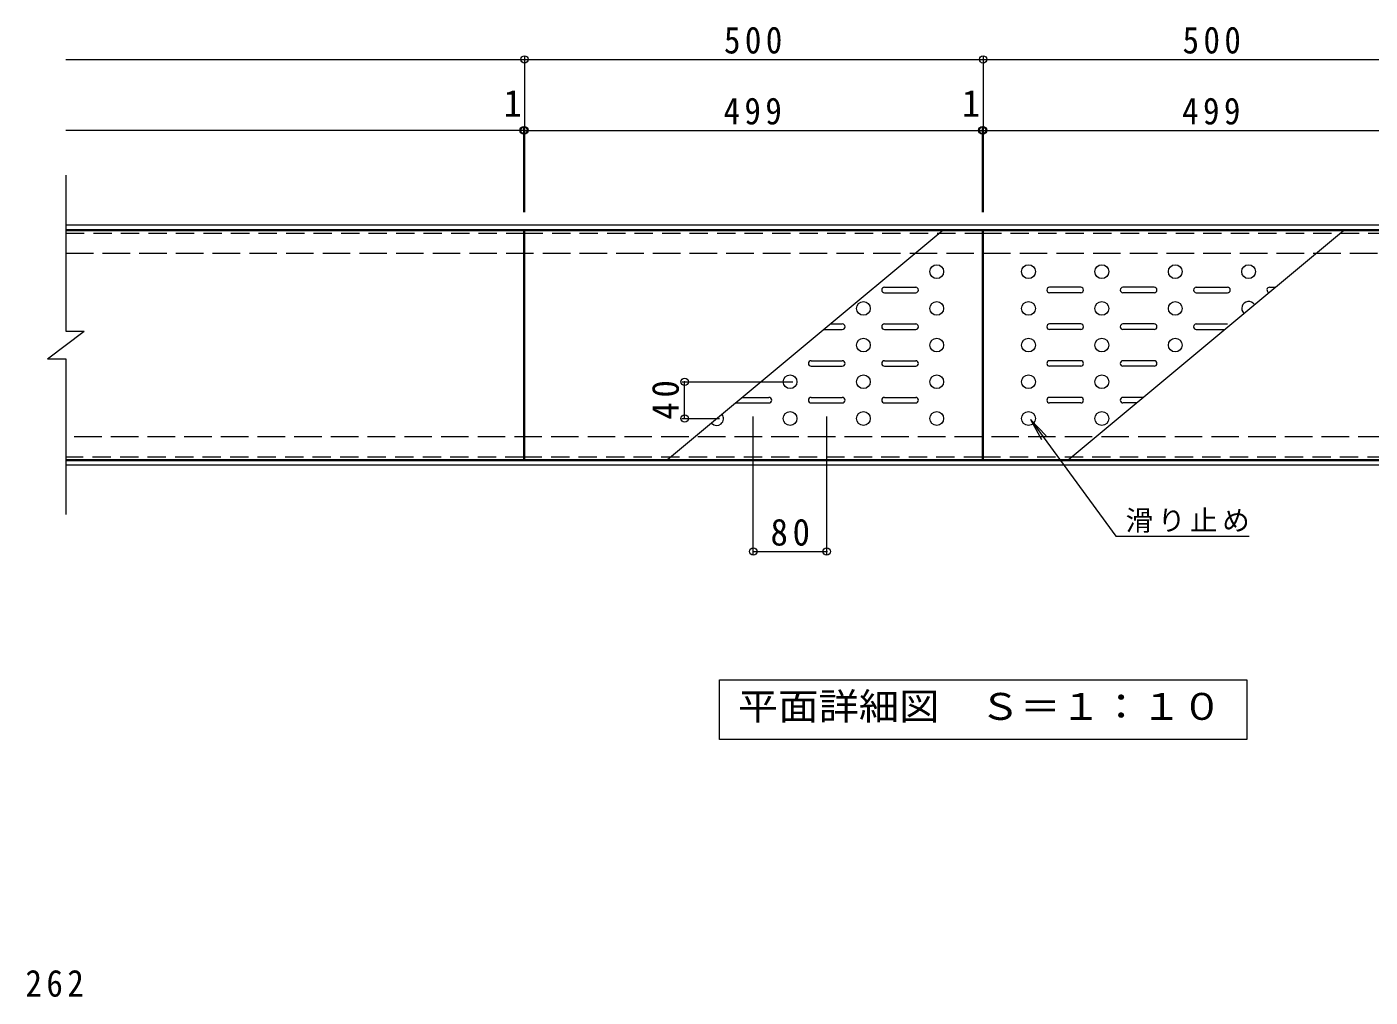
# Model space of a CAD drawing. Units: millimetres on the paper, enlarged 2 times, with parts at other scales. Extents: x -304 to 277, y -271 to 211.
# Drawn here: x -286.3 to 6.6, y -5.8 to 205.7 of the extents above; entities that cross this region are included whole.
import ezdxf
from ezdxf.enums import TextEntityAlignment as Align

# ---------------------------------------------------------------- set-up
doc = ezdxf.new("R2010")
doc.units = ezdxf.units.MM
doc.header["$LTSCALE"] = 2
doc.header["$PDMODE"] = 32
doc.header["$PDSIZE"] = 1.6
doc.linetypes.add('DASHED2', pattern=[3, 2, -1])
doc.linetypes.add('DASHED3', pattern=[4, 3, -1])
for name, color, linetype, lineweight in [('C-1', 2, 'Continuous', 9), ('C-2', 3, 'Continuous', 9), ('C-4', 7, 'Continuous', 9), ('C-5', 3, 'Continuous', 9), ('C-A', 3, 'Continuous', 9), ('D-4', 7, 'Continuous', 9)]:
    doc.layers.add(name, color=color, linetype=linetype, lineweight=lineweight)
doc.styles.add('ＭＳ ゴシック', font='')
doc.styles.get('ＭＳ ゴシック').set_extended_font_data('MS Gothic')

msp = doc.modelspace()

# ---------------------------------------------------------------- linework, layer by layer
at = {"layer": 'C-1'}
for p, q in [((-277.823, 162.514), (121.977, 162.514)), ((-277.823, 161.514), (121.977, 161.514)), ((121.977, 111.114), (-277.823, 111.114)), ((121.977, 110.114), (-277.823, 110.114))]:
    msp.add_line(p, q, dxfattribs=at)
at = {"layer": 'C-2'}
for p, q in [((-277.823, 173.362), (-277.823, 139.314)), ((-281.823, 133.314), (-273.823, 139.314)), ((-277.823, 139.314), (-273.823, 139.314)), ((-281.823, 133.314), (-277.823, 133.314)), ((-277.823, 133.314), (-277.823, 99.409))]:
    msp.add_line(p, q, dxfattribs=at)
at = {"layer": 'C-4'}
for p, q in [((-277.823, 198.577), (-177.823, 198.577)), ((-177.823, 199.177), (-177.823, 165.314)), ((-177.823, 198.577), (-77.823, 198.577)), ((-77.823, 199.177), (-77.823, 165.314)), ((-77.823, 198.577), (22.177, 198.577)), ((-178.023, 183.117), (-277.823, 183.117)), ((-178.023, 183.717), (-178.023, 165.314)), ((-177.823, 183.117), (-178.023, 183.117)), ((-177.823, 183.117), (-78.023, 183.117)), ((-78.023, 183.717), (-78.023, 165.314)), ((-78.023, 183.117), (-77.823, 183.117)), ((-77.823, 183.117), (21.977, 183.117)), ((-143.496, 128.314), (-119.323, 128.314)), ((-142.896, 120.314), (-142.896, 128.314)), ((-143.496, 120.314), (-135.323, 120.314)), ((-127.923, 90.72), (-127.923, 120.714)), ((-111.923, 90.72), (-111.923, 120.714)), ((-127.923, 91.32), (-111.923, 91.32))]:
    msp.add_line(p, q, dxfattribs=at)
for p in [(-177.823, 198.577), (-77.823, 198.577), (-178.023, 183.117), (-177.823, 183.117), (-78.023, 183.117), (-77.823, 183.117), (-142.896, 128.314), (-142.896, 120.314), (-127.923, 91.32), (-111.923, 91.32)]:
    msp.add_point(p, dxfattribs=at)
at = {"layer": 'C-5'}
for p, q in [((-277.823, 161.314), (-178.023, 161.314)), ((-178.023, 161.314), (-178.023, 111.314)), ((-177.823, 161.314), (-78.023, 161.314)), ((-177.823, 161.314), (-177.823, 111.314)), ((-78.023, 161.314), (-78.023, 111.314)), ((-77.823, 161.314), (21.977, 161.314)), ((-77.823, 161.314), (-77.823, 111.314)), ((-99.323, 148.914), (-92.523, 148.914)), ((-99.323, 147.714), (-92.523, 147.714)), ((-56.523, 148.914), (-63.323, 148.914)), ((-56.523, 147.714), (-63.323, 147.714)), ((-40.523, 148.914), (-47.323, 148.914)), ((-40.523, 147.714), (-47.323, 147.714)), ((-31.323, 148.914), (-24.523, 148.914)), ((-31.323, 147.714), (-24.523, 147.714)), ((-15.323, 148.914), (-14.117, 148.914)), ((-111.089, 140.914), (-108.523, 140.914)), ((-99.323, 140.914), (-92.523, 140.914)), ((-56.523, 140.914), (-63.323, 140.914)), ((-40.523, 140.914), (-47.323, 140.914)), ((-31.323, 140.914), (-24.523, 140.914)), ((-112.529, 139.714), (-108.523, 139.714)), ((-99.323, 139.714), (-92.523, 139.714)), ((-56.523, 139.714), (-63.323, 139.714)), ((-40.523, 139.714), (-47.323, 139.714)), ((-31.323, 139.714), (-25.157, 139.714)), ((-115.323, 132.914), (-108.523, 132.914)), ((-99.323, 132.914), (-92.523, 132.914)), ((-56.523, 132.914), (-63.323, 132.914)), ((-40.523, 132.914), (-47.323, 132.914)), ((-115.323, 131.714), (-108.523, 131.714)), ((-99.323, 131.714), (-92.523, 131.714)), ((-56.523, 131.714), (-63.323, 131.714)), ((-40.523, 131.714), (-47.323, 131.714)), ((-131.729, 123.714), (-124.523, 123.714)), ((-130.289, 124.914), (-124.523, 124.914)), ((-115.323, 124.914), (-108.523, 124.914)), ((-115.323, 123.714), (-108.523, 123.714)), ((-99.323, 124.914), (-92.523, 124.914)), ((-99.323, 123.714), (-92.523, 123.714)), ((-56.523, 124.914), (-63.323, 124.914)), ((-56.523, 123.714), (-63.323, 123.714)), ((-42.917, 124.914), (-47.323, 124.914)), ((-44.357, 123.714), (-47.323, 123.714)), ((-178.023, 111.314), (-277.823, 111.314)), ((-78.023, 111.314), (-177.823, 111.314)), ((21.977, 111.314), (-77.823, 111.314))]:
    msp.add_line(p, q, dxfattribs=at)
at = {"layer": 'C-5', "linetype": 'DASHED2'}
for p, q in [((-277.823, 160.714), (-178.023, 160.714)), ((-177.823, 160.714), (-78.023, 160.714)), ((-77.823, 160.714), (21.977, 160.714)), ((-178.023, 111.914), (-277.823, 111.914)), ((-78.023, 111.914), (-177.823, 111.914)), ((21.977, 111.914), (-77.823, 111.914))]:
    msp.add_line(p, q, dxfattribs=at)
at = {"layer": 'C-5', "color": 2, "linetype": 'DASHED3'}
for p, q in [((-277.823, 156.314), (121.977, 156.314)), ((121.977, 116.314), (-277.823, 116.314))]:
    msp.add_line(p, q, dxfattribs=at)
at = {"layer": 'C-5', "color": 7}
for p, q in [((-67.514, 120.114), (-48.879, 94.636)), ((-67.514, 120.114), (-64.061, 116.498)), ((-67.514, 120.114), (-65.114, 115.728)), ((-48.879, 94.636), (-19.797, 94.636)), ((-135.323, 63.372), (-20.323, 63.372)), ((-135.323, 50.372), (-135.323, 63.372))]:
    msp.add_line(p, q, dxfattribs=at)
msp.add_lwpolyline([(-20.323, 63.372), (-20.323, 50.372), (-135.323, 50.372)], dxfattribs=at)
at = {"layer": 'C-5'}
for centre in [(-87.923, 152.314), (-67.923, 152.314), (-51.923, 152.314), (-35.923, 152.314), (-19.923, 152.314), (-103.923, 144.314), (-87.923, 144.314), (-67.923, 144.314), (-51.923, 144.314), (-35.923, 144.314), (-103.923, 136.314), (-87.923, 136.314), (-67.923, 136.314), (-51.923, 136.314), (-35.923, 136.314), (-119.923, 128.314), (-103.923, 128.314), (-87.923, 128.314), (-67.923, 128.314), (-51.923, 128.314), (-119.923, 120.314), (-103.923, 120.314), (-87.923, 120.314), (-67.923, 120.314), (-51.923, 120.314)]:
    msp.add_circle(centre, 1.5, dxfattribs=at)
for centre, radius, start, end in [((-99.323, 148.314), 0.6, 90, 270), ((-92.523, 148.314), 0.6, 270, 90), ((-63.323, 148.314), 0.6, 90, 270), ((-56.523, 148.314), 0.6, 270, 90), ((-47.323, 148.314), 0.6, 90, 270), ((-40.523, 148.314), 0.6, 270, 90), ((-31.323, 148.314), 0.6, 90, 270), ((-24.523, 148.314), 0.6, 270, 90), ((-15.323, 148.314), 0.6, 90, 251.03954), ((-19.923, 144.314), 1.5, 32.79465, 226.81668), ((-108.523, 140.314), 0.6, 270, 90), ((-99.323, 140.314), 0.6, 90, 270), ((-92.523, 140.314), 0.6, 270, 90), ((-63.323, 140.314), 0.6, 90, 270), ((-56.523, 140.314), 0.6, 270, 90), ((-47.323, 140.314), 0.6, 90, 270), ((-40.523, 140.314), 0.6, 270, 90), ((-31.323, 140.314), 0.6, 90, 270), ((-115.323, 132.314), 0.6, 90, 270), ((-108.523, 132.314), 0.6, 270, 90), ((-99.323, 132.314), 0.6, 90, 270), ((-92.523, 132.314), 0.6, 270, 90), ((-63.323, 132.314), 0.6, 90, 270), ((-56.523, 132.314), 0.6, 270, 90), ((-47.323, 132.314), 0.6, 90, 270), ((-40.523, 132.314), 0.6, 270, 90), ((-124.523, 124.314), 0.6, 270, 90), ((-115.323, 124.314), 0.6, 90, 270), ((-108.523, 124.314), 0.6, 270, 90), ((-99.323, 124.314), 0.6, 90, 270), ((-92.523, 124.314), 0.6, 270, 90), ((-63.323, 124.314), 0.6, 90, 270), ((-56.523, 124.314), 0.6, 270, 90), ((-47.323, 124.314), 0.6, 90, 270), ((-135.923, 120.314), 1.5, 222.60161, 37.00972)]:
    msp.add_arc(centre, radius, start, end, dxfattribs=at)
at = {"layer": 'C-A'}
for p, q in [((-86.609, 161.314), (-146.609, 111.314)), ((-59.237, 111.314), (0.763, 161.314))]:
    msp.add_line(p, q, dxfattribs=at)

# ---------------------------------------------------------------- texts
at = {"layer": 'C-4', "color": 2, "style": 'ＭＳ ゴシック'}
for p in [(-182.406, 184.317), (-82.43, 184.317)]:
    msp.add_text('1', height=5.865, dxfattribs=at).set_placement(p, align=Align.BOTTOM_LEFT)
at = {"layer": 'C-4', "color": 2, "char_height": 5.865, "attachment_point": 7, "style": 'ＭＳ ゴシック'}
for s, insert in [('\\T1.27;\\W0.9;500', (-134.323, 199.777)), ('\\T1.27;\\W0.9;500', (-34.323, 199.777)), ('\\T1.27;\\W0.9;499', (-134.423, 184.317)), ('\\T1.27;\\W0.9;499', (-34.423, 184.317)), ('\\T1.27;\\W0.95;80', (-124.173, 92.52))]:
    msp.add_mtext(s, dxfattribs=dict(at, insert=insert))
at = {"layer": 'C-4', "color": 2, "insert": (-144.096, 120.064), "char_height": 5.865, "attachment_point": 7, "rotation": 90, "style": 'ＭＳ ゴシック'}
msp.add_mtext('\\T1.27;\\W0.95;40', dxfattribs=at)
at = {"layer": 'C-5', "color": 2, "style": 'ＭＳ ゴシック', "width": 1.1}
msp.add_text('平面詳細図\u3000Ｓ＝１：１０', height=5.865, dxfattribs=at).set_placement((-131.323, 52.872), align=Align.BOTTOM_LEFT)
at = {"layer": 'C-5', "color": 7, "insert": (-46.734, 95.41), "char_height": 4.399, "attachment_point": 7, "style": 'ＭＳ ゴシック'}
msp.add_mtext('\\T1.17;滑り止め', dxfattribs=at)
at = {"layer": 'D-4', "color": 2, "insert": (-286.636, -5.8), "char_height": 5.865, "attachment_point": 7, "style": 'ＭＳ ゴシック'}
msp.add_mtext('\\T1.27;\\W0.9;262', dxfattribs=at)

doc.saveas('drawing.dxf')
